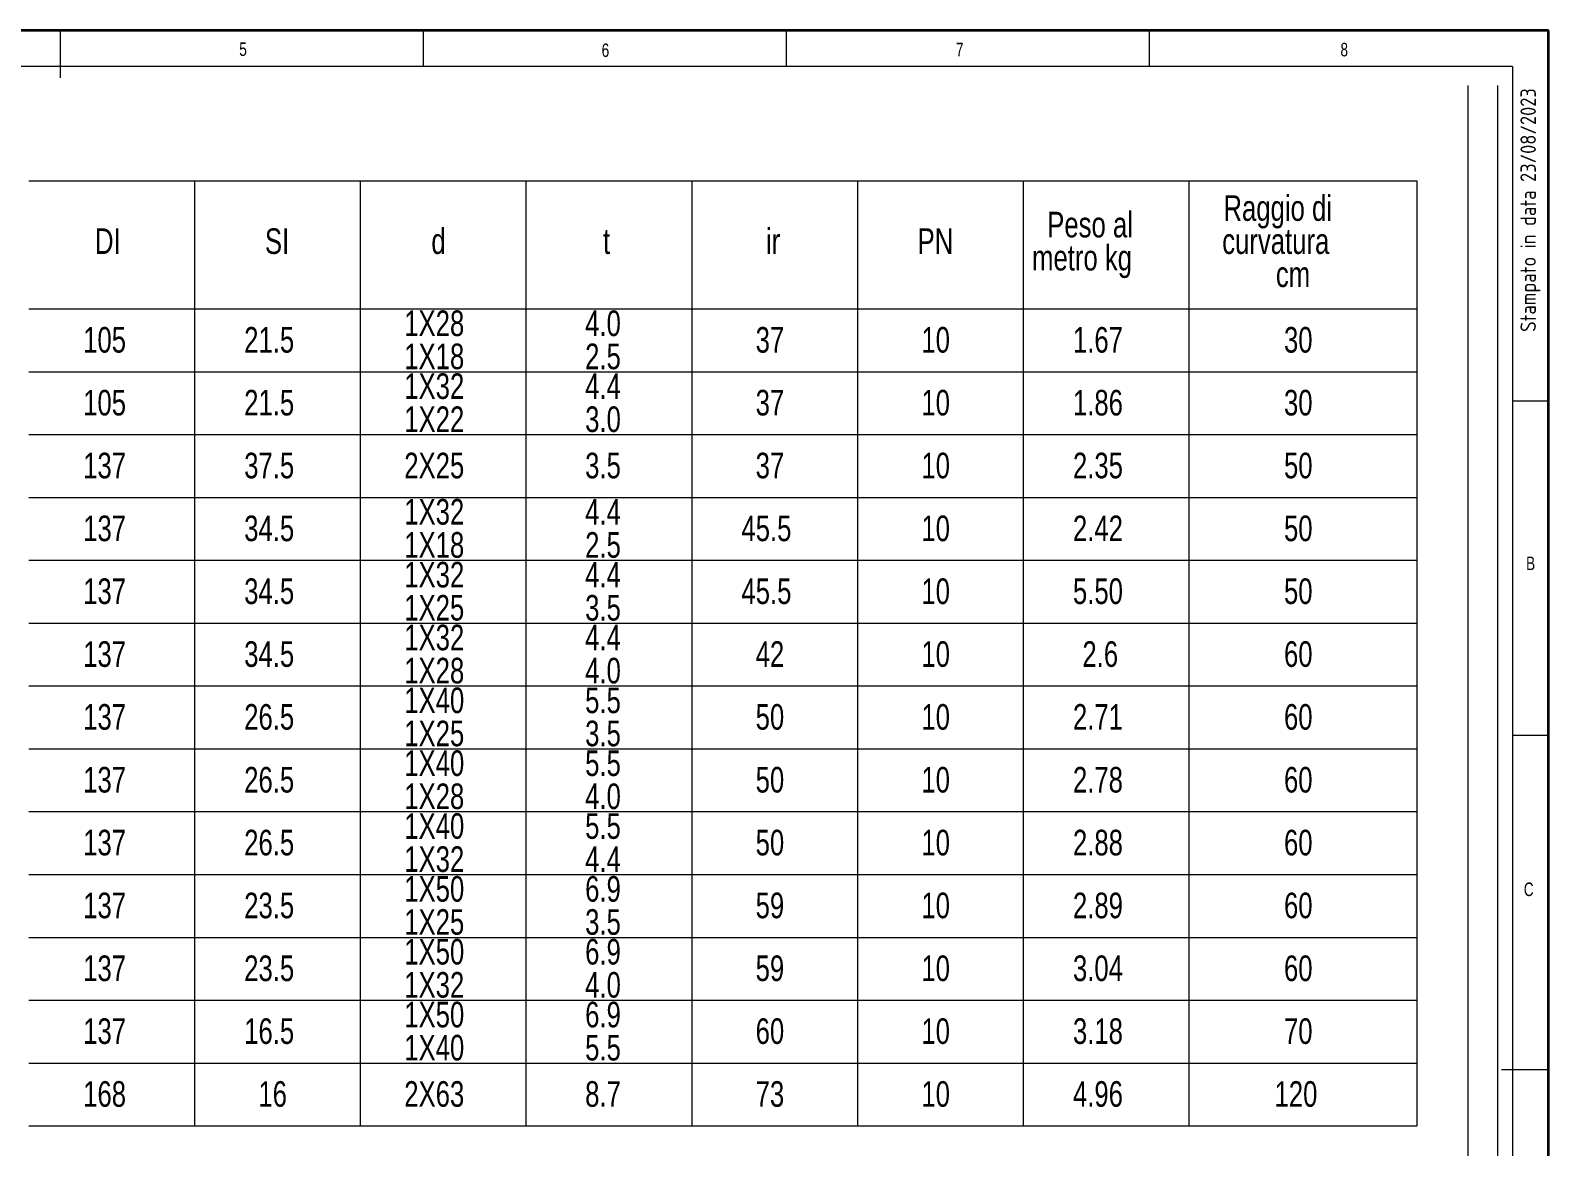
# Model space of a CAD drawing. Header units: millimetres. Extents: x 6 to 413, y 7 to 291.
# Drawn here: x 205.6 to 413.1, y 138.5 to 291.1 of the extents above; entities that cross this region are included whole.
import ezdxf

# ---------------------------------------------------------------- set-up
doc = ezdxf.new("R2010")
doc.units = ezdxf.units.MM
doc.styles.add('SLDTEXTSTYLE0', font='ISOCP3', dxfattribs={"width": 0.96})
doc.styles.add('SLDTEXTSTYLE2', font='TXT', dxfattribs={"width": 0.75})

# ---------------------------------------------------------------- blocks, each defined once
blk = doc.blocks.new('SW_TABLEANNOTATION_0')
at = {"color": 0, "linetype": 'Continuous', "lineweight": 18}
for p, q in [((69.5204468436, 0), (92.1665266991, 0)), ((92.1665266991, 0), (92.1665266991, -17.5229022709)), ((92.1665266991, 0), (114.8126065546, 0)), ((114.8126065546, 0), (114.8126065546, -17.5229022709)), ((114.8126065546, 0), (137.4586864101, 0)), ((137.4586864101, 0), (137.4586864101, -17.5229022709)), ((137.4586864101, 0), (160.1047662657, 0)), ((160.1047662657, 0), (160.1047662657, -17.5229022709)), ((160.1047662657, 0), (182.7508461212, 0)), ((182.7508461212, 0), (182.7508461212, -17.5229022709)), ((182.7508461212, 0), (205.3969259767, 0)), ((205.3969259767, 0), (205.3969259767, -17.5229022709)), ((205.3969259767, 0), (228.0430058322, 0)), ((228.0430058322, 0), (228.0430058322, -17.5229022709)), ((228.0430058322, 0), (259.1878889919, 0)), ((259.1878889919, 0), (259.1878889919, -17.5229022709)), ((69.5204468436, -17.5229022709), (92.1665266991, -17.5229022709)), ((92.1665266991, -17.5229022709), (92.1665266991, -26.1137115335)), ((92.1665266991, -17.5229022709), (114.8126065546, -17.5229022709)), ((114.8126065546, -17.5229022709), (114.8126065546, -26.1137115335)), ((114.8126065546, -17.5229022709), (137.4586864101, -17.5229022709)), ((137.4586864101, -17.5229022709), (137.4586864101, -26.1137115335)), ((137.4586864101, -17.5229022709), (160.1047662657, -17.5229022709)), ((160.1047662657, -17.5229022709), (160.1047662657, -26.1137115335)), ((160.1047662657, -17.5229022709), (182.7508461212, -17.5229022709)), ((182.7508461212, -17.5229022709), (182.7508461212, -26.1137115335)), ((182.7508461212, -17.5229022709), (205.3969259767, -17.5229022709)), ((205.3969259767, -17.5229022709), (205.3969259767, -26.1137115335)), ((205.3969259767, -17.5229022709), (228.0430058322, -17.5229022709)), ((228.0430058322, -17.5229022709), (228.0430058322, -26.1137115335)), ((228.0430058322, -17.5229022709), (259.1878889919, -17.5229022709)), ((259.1878889919, -17.5229022709), (259.1878889919, -26.1137115335)), ((69.5204468436, -26.1137115335), (92.1665266991, -26.1137115335)), ((92.1665266991, -26.1137115335), (92.1665266991, -34.7045207961)), ((92.1665266991, -26.1137115335), (114.8126065546, -26.1137115335)), ((114.8126065546, -26.1137115335), (114.8126065546, -34.7045207961)), ((114.8126065546, -26.1137115335), (137.4586864101, -26.1137115335)), ((137.4586864101, -26.1137115335), (137.4586864101, -34.7045207961)), ((137.4586864101, -26.1137115335), (160.1047662657, -26.1137115335)), ((160.1047662657, -26.1137115335), (160.1047662657, -34.7045207961)), ((160.1047662657, -26.1137115335), (182.7508461212, -26.1137115335)), ((182.7508461212, -26.1137115335), (182.7508461212, -34.7045207961)), ((182.7508461212, -26.1137115335), (205.3969259767, -26.1137115335)), ((205.3969259767, -26.1137115335), (205.3969259767, -34.7045207961)), ((205.3969259767, -26.1137115335), (228.0430058322, -26.1137115335)), ((228.0430058322, -26.1137115335), (228.0430058322, -34.7045207961)), ((228.0430058322, -26.1137115335), (259.1878889919, -26.1137115335)), ((259.1878889919, -26.1137115335), (259.1878889919, -34.7045207961)), ((69.5204468436, -34.7045207961), (92.1665266991, -34.7045207961)), ((92.1665266991, -34.7045207961), (92.1665266991, -43.2953300587)), ((92.1665266991, -34.7045207961), (114.8126065546, -34.7045207961)), ((114.8126065546, -34.7045207961), (114.8126065546, -43.2953300587)), ((114.8126065546, -34.7045207961), (137.4586864101, -34.7045207961)), ((137.4586864101, -34.7045207961), (137.4586864101, -43.2953300587)), ((137.4586864101, -34.7045207961), (160.1047662657, -34.7045207961)), ((160.1047662657, -34.7045207961), (160.1047662657, -43.2953300587)), ((160.1047662657, -34.7045207961), (182.7508461212, -34.7045207961)), ((182.7508461212, -34.7045207961), (182.7508461212, -43.2953300587)), ((182.7508461212, -34.7045207961), (205.3969259767, -34.7045207961)), ((205.3969259767, -34.7045207961), (205.3969259767, -43.2953300587)), ((205.3969259767, -34.7045207961), (228.0430058322, -34.7045207961)), ((228.0430058322, -34.7045207961), (228.0430058322, -43.2953300587)), ((228.0430058322, -34.7045207961), (259.1878889919, -34.7045207961)), ((259.1878889919, -34.7045207961), (259.1878889919, -43.2953300587)), ((69.5204468436, -43.2953300587), (92.1665266991, -43.2953300587)), ((92.1665266991, -43.2953300587), (92.1665266991, -51.8861393213)), ((92.1665266991, -43.2953300587), (114.8126065546, -43.2953300587)), ((114.8126065546, -43.2953300587), (114.8126065546, -51.8861393213)), ((114.8126065546, -43.2953300587), (137.4586864101, -43.2953300587)), ((137.4586864101, -43.2953300587), (137.4586864101, -51.8861393213)), ((137.4586864101, -43.2953300587), (160.1047662657, -43.2953300587)), ((160.1047662657, -43.2953300587), (160.1047662657, -51.8861393213)), ((160.1047662657, -43.2953300587), (182.7508461212, -43.2953300587)), ((182.7508461212, -43.2953300587), (182.7508461212, -51.8861393213)), ((182.7508461212, -43.2953300587), (205.3969259767, -43.2953300587)), ((205.3969259767, -43.2953300587), (205.3969259767, -51.8861393213)), ((205.3969259767, -43.2953300587), (228.0430058322, -43.2953300587)), ((228.0430058322, -43.2953300587), (228.0430058322, -51.8861393213)), ((228.0430058322, -43.2953300587), (259.1878889919, -43.2953300587)), ((259.1878889919, -43.2953300587), (259.1878889919, -51.8861393213)), ((69.5204468436, -51.8861393213), (92.1665266991, -51.8861393213)), ((92.1665266991, -51.8861393213), (92.1665266991, -60.4769485839)), ((92.1665266991, -51.8861393213), (114.8126065546, -51.8861393213)), ((114.8126065546, -51.8861393213), (114.8126065546, -60.4769485839)), ((114.8126065546, -51.8861393213), (137.4586864101, -51.8861393213)), ((137.4586864101, -51.8861393213), (137.4586864101, -60.4769485839)), ((137.4586864101, -51.8861393213), (160.1047662657, -51.8861393213)), ((160.1047662657, -51.8861393213), (160.1047662657, -60.4769485839)), ((160.1047662657, -51.8861393213), (182.7508461212, -51.8861393213)), ((182.7508461212, -51.8861393213), (182.7508461212, -60.4769485839)), ((182.7508461212, -51.8861393213), (205.3969259767, -51.8861393213)), ((205.3969259767, -51.8861393213), (205.3969259767, -60.4769485839)), ((205.3969259767, -51.8861393213), (228.0430058322, -51.8861393213)), ((228.0430058322, -51.8861393213), (228.0430058322, -60.4769485839)), ((228.0430058322, -51.8861393213), (259.1878889919, -51.8861393213)), ((259.1878889919, -51.8861393213), (259.1878889919, -60.4769485839)), ((69.5204468436, -60.4769485839), (92.1665266991, -60.4769485839)), ((92.1665266991, -60.4769485839), (92.1665266991, -69.0677578466)), ((92.1665266991, -60.4769485839), (114.8126065546, -60.4769485839)), ((114.8126065546, -60.4769485839), (114.8126065546, -69.0677578466)), ((114.8126065546, -60.4769485839), (137.4586864101, -60.4769485839)), ((137.4586864101, -60.4769485839), (137.4586864101, -69.0677578466)), ((137.4586864101, -60.4769485839), (160.1047662657, -60.4769485839)), ((160.1047662657, -60.4769485839), (160.1047662657, -69.0677578466)), ((160.1047662657, -60.4769485839), (182.7508461212, -60.4769485839)), ((182.7508461212, -60.4769485839), (182.7508461212, -69.0677578466)), ((182.7508461212, -60.4769485839), (205.3969259767, -60.4769485839)), ((205.3969259767, -60.4769485839), (205.3969259767, -69.0677578466)), ((205.3969259767, -60.4769485839), (228.0430058322, -60.4769485839)), ((228.0430058322, -60.4769485839), (228.0430058322, -69.0677578466)), ((228.0430058322, -60.4769485839), (259.1878889919, -60.4769485839)), ((259.1878889919, -60.4769485839), (259.1878889919, -69.0677578466)), ((69.5204468436, -69.0677578466), (92.1665266991, -69.0677578466)), ((92.1665266991, -69.0677578466), (92.1665266991, -77.6585671092)), ((92.1665266991, -69.0677578466), (114.8126065546, -69.0677578466)), ((114.8126065546, -69.0677578466), (114.8126065546, -77.6585671092)), ((114.8126065546, -69.0677578466), (137.4586864101, -69.0677578466)), ((137.4586864101, -69.0677578466), (137.4586864101, -77.6585671092)), ((137.4586864101, -69.0677578466), (160.1047662657, -69.0677578466)), ((160.1047662657, -69.0677578466), (160.1047662657, -77.6585671092)), ((160.1047662657, -69.0677578466), (182.7508461212, -69.0677578466)), ((182.7508461212, -69.0677578466), (182.7508461212, -77.6585671092)), ((182.7508461212, -69.0677578466), (205.3969259767, -69.0677578466)), ((205.3969259767, -69.0677578466), (205.3969259767, -77.6585671092)), ((205.3969259767, -69.0677578466), (228.0430058322, -69.0677578466)), ((228.0430058322, -69.0677578466), (228.0430058322, -77.6585671092)), ((228.0430058322, -69.0677578466), (259.1878889919, -69.0677578466)), ((259.1878889919, -69.0677578466), (259.1878889919, -77.6585671092)), ((69.5204468436, -77.6585671092), (92.1665266991, -77.6585671092)), ((92.1665266991, -77.6585671092), (92.1665266991, -86.2493763718)), ((92.1665266991, -77.6585671092), (114.8126065546, -77.6585671092)), ((114.8126065546, -77.6585671092), (114.8126065546, -86.2493763718)), ((114.8126065546, -77.6585671092), (137.4586864101, -77.6585671092)), ((137.4586864101, -77.6585671092), (137.4586864101, -86.2493763718)), ((137.4586864101, -77.6585671092), (160.1047662657, -77.6585671092)), ((160.1047662657, -77.6585671092), (160.1047662657, -86.2493763718)), ((160.1047662657, -77.6585671092), (182.7508461212, -77.6585671092)), ((182.7508461212, -77.6585671092), (182.7508461212, -86.2493763718)), ((182.7508461212, -77.6585671092), (205.3969259767, -77.6585671092)), ((205.3969259767, -77.6585671092), (205.3969259767, -86.2493763718)), ((205.3969259767, -77.6585671092), (228.0430058322, -77.6585671092)), ((228.0430058322, -77.6585671092), (228.0430058322, -86.2493763718)), ((228.0430058322, -77.6585671092), (259.1878889919, -77.6585671092)), ((259.1878889919, -77.6585671092), (259.1878889919, -86.2493763718)), ((69.5204468436, -86.2493763718), (92.1665266991, -86.2493763718)), ((92.1665266991, -86.2493763718), (92.1665266991, -94.8401856344)), ((92.1665266991, -86.2493763718), (114.8126065546, -86.2493763718)), ((114.8126065546, -86.2493763718), (114.8126065546, -94.8401856344)), ((114.8126065546, -86.2493763718), (137.4586864101, -86.2493763718)), ((137.4586864101, -86.2493763718), (137.4586864101, -94.8401856344)), ((137.4586864101, -86.2493763718), (160.1047662657, -86.2493763718)), ((160.1047662657, -86.2493763718), (160.1047662657, -94.8401856344)), ((160.1047662657, -86.2493763718), (182.7508461212, -86.2493763718)), ((182.7508461212, -86.2493763718), (182.7508461212, -94.8401856344)), ((182.7508461212, -86.2493763718), (205.3969259767, -86.2493763718)), ((205.3969259767, -86.2493763718), (205.3969259767, -94.8401856344)), ((205.3969259767, -86.2493763718), (228.0430058322, -86.2493763718)), ((228.0430058322, -86.2493763718), (228.0430058322, -94.8401856344)), ((228.0430058322, -86.2493763718), (259.1878889919, -86.2493763718)), ((259.1878889919, -86.2493763718), (259.1878889919, -94.8401856344)), ((69.5204468436, -94.8401856344), (92.1665266991, -94.8401856344)), ((92.1665266991, -94.8401856344), (92.1665266991, -103.430994897)), ((92.1665266991, -94.8401856344), (114.8126065546, -94.8401856344)), ((114.8126065546, -94.8401856344), (114.8126065546, -103.430994897)), ((114.8126065546, -94.8401856344), (137.4586864101, -94.8401856344)), ((137.4586864101, -94.8401856344), (137.4586864101, -103.430994897)), ((137.4586864101, -94.8401856344), (160.1047662657, -94.8401856344)), ((160.1047662657, -94.8401856344), (160.1047662657, -103.430994897)), ((160.1047662657, -94.8401856344), (182.7508461212, -94.8401856344)), ((182.7508461212, -94.8401856344), (182.7508461212, -103.430994897)), ((182.7508461212, -94.8401856344), (205.3969259767, -94.8401856344)), ((205.3969259767, -94.8401856344), (205.3969259767, -103.430994897)), ((205.3969259767, -94.8401856344), (228.0430058322, -94.8401856344)), ((228.0430058322, -94.8401856344), (228.0430058322, -103.430994897)), ((228.0430058322, -94.8401856344), (259.1878889919, -94.8401856344)), ((259.1878889919, -94.8401856344), (259.1878889919, -103.430994897)), ((69.5204468436, -103.430994897), (92.1665266991, -103.430994897)), ((92.1665266991, -103.430994897), (92.1665266991, -112.0218041596)), ((92.1665266991, -103.430994897), (114.8126065546, -103.430994897)), ((114.8126065546, -103.430994897), (114.8126065546, -112.0218041596)), ((114.8126065546, -103.430994897), (137.4586864101, -103.430994897)), ((137.4586864101, -103.430994897), (137.4586864101, -112.0218041596)), ((137.4586864101, -103.430994897), (160.1047662657, -103.430994897)), ((160.1047662657, -103.430994897), (160.1047662657, -112.0218041596)), ((160.1047662657, -103.430994897), (182.7508461212, -103.430994897)), ((182.7508461212, -103.430994897), (182.7508461212, -112.0218041596)), ((182.7508461212, -103.430994897), (205.3969259767, -103.430994897)), ((205.3969259767, -103.430994897), (205.3969259767, -112.0218041596)), ((205.3969259767, -103.430994897), (228.0430058322, -103.430994897)), ((228.0430058322, -103.430994897), (228.0430058322, -112.0218041596)), ((228.0430058322, -103.430994897), (259.1878889919, -103.430994897)), ((259.1878889919, -103.430994897), (259.1878889919, -112.0218041596)), ((69.5204468436, -112.0218041596), (92.1665266991, -112.0218041596)), ((92.1665266991, -112.0218041596), (92.1665266991, -120.6126134222)), ((92.1665266991, -112.0218041596), (114.8126065546, -112.0218041596)), ((114.8126065546, -112.0218041596), (114.8126065546, -120.6126134222)), ((114.8126065546, -112.0218041596), (137.4586864101, -112.0218041596)), ((137.4586864101, -112.0218041596), (137.4586864101, -120.6126134222)), ((137.4586864101, -112.0218041596), (160.1047662657, -112.0218041596)), ((160.1047662657, -112.0218041596), (160.1047662657, -120.6126134222)), ((160.1047662657, -112.0218041596), (182.7508461212, -112.0218041596)), ((182.7508461212, -112.0218041596), (182.7508461212, -120.6126134222)), ((182.7508461212, -112.0218041596), (205.3969259767, -112.0218041596)), ((205.3969259767, -112.0218041596), (205.3969259767, -120.6126134222)), ((205.3969259767, -112.0218041596), (228.0430058322, -112.0218041596)), ((228.0430058322, -112.0218041596), (228.0430058322, -120.6126134222)), ((228.0430058322, -112.0218041596), (259.1878889919, -112.0218041596)), ((259.1878889919, -112.0218041596), (259.1878889919, -120.6126134222)), ((69.5204468436, -120.6126134222), (92.1665266991, -120.6126134222)), ((92.1665266991, -120.6126134222), (92.1665266991, -129.2034226849)), ((92.1665266991, -120.6126134222), (114.8126065546, -120.6126134222)), ((114.8126065546, -120.6126134222), (114.8126065546, -129.2034226849)), ((114.8126065546, -120.6126134222), (137.4586864101, -120.6126134222)), ((137.4586864101, -120.6126134222), (137.4586864101, -129.2034226849)), ((137.4586864101, -120.6126134222), (160.1047662657, -120.6126134222)), ((160.1047662657, -120.6126134222), (160.1047662657, -129.2034226849)), ((160.1047662657, -120.6126134222), (182.7508461212, -120.6126134222)), ((182.7508461212, -120.6126134222), (182.7508461212, -129.2034226849)), ((182.7508461212, -120.6126134222), (205.3969259767, -120.6126134222)), ((205.3969259767, -120.6126134222), (205.3969259767, -129.2034226849)), ((205.3969259767, -120.6126134222), (228.0430058322, -120.6126134222)), ((228.0430058322, -120.6126134222), (228.0430058322, -129.2034226849)), ((228.0430058322, -120.6126134222), (259.1878889919, -120.6126134222)), ((259.1878889919, -120.6126134222), (259.1878889919, -129.2034226849)), ((69.5204468436, -129.2034226849), (92.1665266991, -129.2034226849)), ((92.1665266991, -129.2034226849), (114.8126065546, -129.2034226849)), ((114.8126065546, -129.2034226849), (137.4586864101, -129.2034226849)), ((137.4586864101, -129.2034226849), (160.1047662657, -129.2034226849)), ((160.1047662657, -129.2034226849), (182.7508461212, -129.2034226849)), ((182.7508461212, -129.2034226849), (205.3969259767, -129.2034226849)), ((205.3969259767, -129.2034226849), (228.0430058322, -129.2034226849)), ((228.0430058322, -129.2034226849), (259.1878889919, -129.2034226849))]:
    blk.add_line(p, q, dxfattribs=at)
at = {"color": 0, "linetype": 'Continuous', "lineweight": 0, "char_height": 3.5, "attachment_point": 1, "style": 'SLDTEXTSTYLE2'}
for s, insert in [('Raggio di', (232.7557251405, -1.9868670138)), ('Peso al', (208.6796876857, -4.2497140462)), ('DI', (78.5806395061, -6.5125613115)), ('SI', (101.8003304814, -6.5125613115)), ('d', (124.5363409402, -6.5125613115)), ('t', (147.9917957596, -6.5125613115)), ('ir', (170.2587089328, -6.5125613115)), ('PN', (190.9676360869, -6.5125613115)), ('curvatura', (232.5904470484, -6.5125615443)), ('metro kg', (206.6064239363, -8.7754085767)), ('cm', (239.918572231, -11.0382560748)), ('1X28', (120.8346044881, -17.7397690927)), ('4.0', (145.5490875206, -17.7397690927)), ('105', (76.9643200975, -20.0026163579)), ('21.5', (98.9638720964, -20.0026163579)), ('37', (168.8416949999, -20.0026163579)), ('10', (191.4877748554, -20.0026163579)), ('1.67', (212.194271374, -20.0026163579)), ('30', (241.0293362185, -20.0026163579)), ('1X18', (120.8346044881, -22.2654636232)), ('2.5', (145.5490875206, -22.2654636232)), ('1X32', (120.8346044881, -26.3305783553)), ('4.4', (145.5490875206, -26.3305783553)), ('105', (76.9643200975, -28.5934256205)), ('21.5', (98.9638720964, -28.5934256205)), ('37', (168.8416949999, -28.5934256205)), ('10', (191.4877748554, -28.5934256205)), ('1.86', (212.194271374, -28.5934256205)), ('30', (241.0293362185, -28.5934256205)), ('1X22', (120.8346044881, -30.8562728858)), ('3.0', (145.5490875206, -30.8562728858)), ('137', (76.9643200975, -37.1842348831)), ('37.5', (98.9638720964, -37.1842348831)), ('2X25', (120.8346044881, -37.1842348831)), ('3.5', (145.5490875206, -37.1842348831)), ('37', (168.8416949999, -37.1842348831)), ('10', (191.4877748554, -37.1842348831)), ('2.35', (212.194271374, -37.1842348831)), ('50', (241.0293362185, -37.1842348831)), ('1X32', (120.8346044881, -43.5121968805)), ('4.4', (145.5490875206, -43.5121968805)), ('137', (76.9643200975, -45.7750441458)), ('34.5', (98.9638720964, -45.7750441458)), ('45.5', (166.902111663, -45.7750441458)), ('10', (191.4877748554, -45.7750441458)), ('2.42', (212.194271374, -45.7750441458)), ('50', (241.0293362185, -45.7750441458)), ('1X18', (120.8346044881, -48.037891411)), ('2.5', (145.5490875206, -48.037891411)), ('1X32', (120.8346044881, -52.1030061431)), ('4.4', (145.5490875206, -52.1030061431)), ('137', (76.9643200975, -54.3658534084)), ('34.5', (98.9638720964, -54.3658534084)), ('45.5', (166.902111663, -54.3658534084)), ('10', (191.4877748554, -54.3658534084)), ('5.50', (212.194271374, -54.3658534084)), ('50', (241.0293362185, -54.3658534084)), ('1X25', (120.8346044881, -56.6287006736)), ('3.5', (145.5490875206, -56.6287006736)), ('1X32', (120.8346044881, -60.6938154058)), ('4.4', (145.5490875206, -60.6938154058)), ('137', (76.9643200975, -62.956662671)), ('34.5', (98.9638720964, -62.956662671)), ('42', (168.8416949999, -62.956662671)), ('10', (191.4877748554, -62.956662671)), ('2.6', (213.4873270871, -62.956662671)), ('60', (241.0293362185, -62.956662671)), ('1X28', (120.8346044881, -65.2195099362)), ('4.0', (145.5490875206, -65.2195099362)), ('1X40', (120.8346044881, -69.2846246684)), ('5.5', (145.5490875206, -69.2846246684)), ('137', (76.9643200975, -71.5474719336)), ('26.5', (98.9638720964, -71.5474719336)), ('50', (168.8416949999, -71.5474719336)), ('10', (191.4877748554, -71.5474719336)), ('2.71', (212.194271374, -71.5474719336)), ('60', (241.0293362185, -71.5474719336)), ('1X25', (120.8346044881, -73.8103191988)), ('3.5', (145.5490875206, -73.8103191988)), ('1X40', (120.8346044881, -77.875433931)), ('5.5', (145.5490875206, -77.875433931)), ('137', (76.9643200975, -80.1382811962)), ('26.5', (98.9638720964, -80.1382811962)), ('50', (168.8416949999, -80.1382811962)), ('10', (191.4877748554, -80.1382811962)), ('2.78', (212.194271374, -80.1382811962)), ('60', (241.0293362185, -80.1382811962)), ('1X28', (120.8346044881, -82.4011284614)), ('4.0', (145.5490875206, -82.4011284614)), ('1X40', (120.8346044881, -86.4662431936)), ('5.5', (145.5490875206, -86.4662431936)), ('137', (76.9643200975, -88.7290904588)), ('26.5', (98.9638720964, -88.7290904588)), ('50', (168.8416949999, -88.7290904588)), ('10', (191.4877748554, -88.7290904588)), ('2.88', (212.194271374, -88.7290904588)), ('60', (241.0293362185, -88.7290904588)), ('1X32', (120.8346044881, -90.9919377241)), ('4.4', (145.5490875206, -90.9919377241)), ('1X50', (120.8346044881, -95.0570524562)), ('6.9', (145.5490875206, -95.0570524562)), ('137', (76.9643200975, -97.3198997214)), ('23.5', (98.9638720964, -97.3198997214)), ('59', (168.8416949999, -97.3198997214)), ('10', (191.4877748554, -97.3198997214)), ('2.89', (212.194271374, -97.3198997214)), ('60', (241.0293362185, -97.3198997214)), ('1X25', (120.8346044881, -99.5827469867)), ('3.5', (145.5490875206, -99.5827469867)), ('1X50', (120.8346044881, -103.6478617188)), ('6.9', (145.5490875206, -103.6478617188)), ('137', (76.9643200975, -105.9107089841)), ('23.5', (98.9638720964, -105.9107089841)), ('59', (168.8416949999, -105.9107089841)), ('10', (191.4877748554, -105.9107089841)), ('3.04', (212.194271374, -105.9107089841)), ('60', (241.0293362185, -105.9107089841)), ('1X32', (120.8346044881, -108.1735562493)), ('4.0', (145.5490875206, -108.1735562493)), ('1X50', (120.8346044881, -112.2386709814)), ('6.9', (145.5490875206, -112.2386709814)), ('137', (76.9643200975, -114.5015182467)), ('16.5', (98.9638720964, -114.5015182467)), ('60', (168.8416949999, -114.5015182467)), ('10', (191.4877748554, -114.5015182467)), ('3.18', (212.194271374, -114.5015182467)), ('70', (241.0293362185, -114.5015182467)), ('1X40', (120.8346044881, -116.7643655119)), ('5.5', (145.5490875206, -116.7643655119)), ('168', (76.9643200975, -123.0923275093)), ('16', (100.9034554334, -123.0923275093)), ('2X63', (120.8346044881, -123.0923275093)), ('8.7', (145.5490875206, -123.0923275093)), ('73', (168.8416949999, -123.0923275093)), ('10', (191.4877748554, -123.0923275093)), ('4.96', (212.194271374, -123.0923275093)), ('120', (239.7362807382, -123.0923275093))]:
    blk.add_mtext(s, dxfattribs=dict(at, insert=insert))

msp = doc.modelspace()

# ---------------------------------------------------------------- linework, layer by layer
at = {"color": 7, "linetype": 'Continuous', "lineweight": 35}
for p, q in [((413.0639869005, 291.1062131717), (6.2733619838, 291.1062131717)), ((413.0639869005, 7.1062131717), (413.0639869005, 291.1062131717))]:
    msp.add_line(p, q, dxfattribs=at)
at = {"color": 7, "linetype": 'Continuous', "lineweight": 18}
for p, q in [((209.6972533125, 291.1062131717), (209.6972533125, 284.5933688376)), ((259.2972533125, 291.1062131717), (259.2972533125, 286.1523380588)), ((308.8972533125, 291.1062131717), (308.8972533125, 286.1523380588)), ((358.4972533125, 291.1062131717), (358.4972533125, 286.1523380588)), ((408.1445930387, 286.1523380588), (11.2972533125, 286.1523380588)), ((408.1445930387, 286.1523380588), (408.1445930387, 39.6951229249)), ((402.0660452797, 115.8303096483), (402.0660452797, 283.5787745213)), ((406.1006786879, 87.4616518222), (406.1006786879, 283.5787745213)), ((408.1445930387, 240.4523380588), (413.0639869005, 240.4523380588)), ((408.1445930387, 194.7523380588), (413.0639869005, 194.7523380588)), ((406.6344762361, 149.0523380588), (413.0639869005, 149.0523380588))]:
    msp.add_line(p, q, dxfattribs=at)

# ---------------------------------------------------------------- block references
at = {"color": 7, "linetype": 'Continuous', "lineweight": 0}
msp.add_blockref('SW_TABLEANNOTATION_0', (135.8781562878, 270.5542077589), dxfattribs=at)

# ---------------------------------------------------------------- texts
at = {"color": 7, "linetype": 'Continuous', "lineweight": 0, "char_height": 1.8520833333, "attachment_point": 1, "style": 'SLDTEXTSTYLE2'}
for s, insert in [('5', (234.1671278242, 289.4500652867)), ('6', (283.6837745976, 289.3152235377)), ('7', (332.0837016212, 289.3999658024)), ('8', (384.6227391889, 289.3999658024)), ('B', (409.9820915847, 219.1716462088)), ('C', (409.6706773203, 174.6166131295))]:
    msp.add_mtext(s, dxfattribs=dict(at, insert=insert))
at = {"color": 7, "linetype": 'Continuous', "lineweight": 0, "insert": (409.2094914141, 283.1938297477), "char_height": 2.1166666667, "attachment_point": 3, "rotation": 90.0000000000002, "style": 'SLDTEXTSTYLE0'}
msp.add_mtext('Stampato in data 23/08/2023', dxfattribs=at)

doc.saveas('drawing.dxf')
